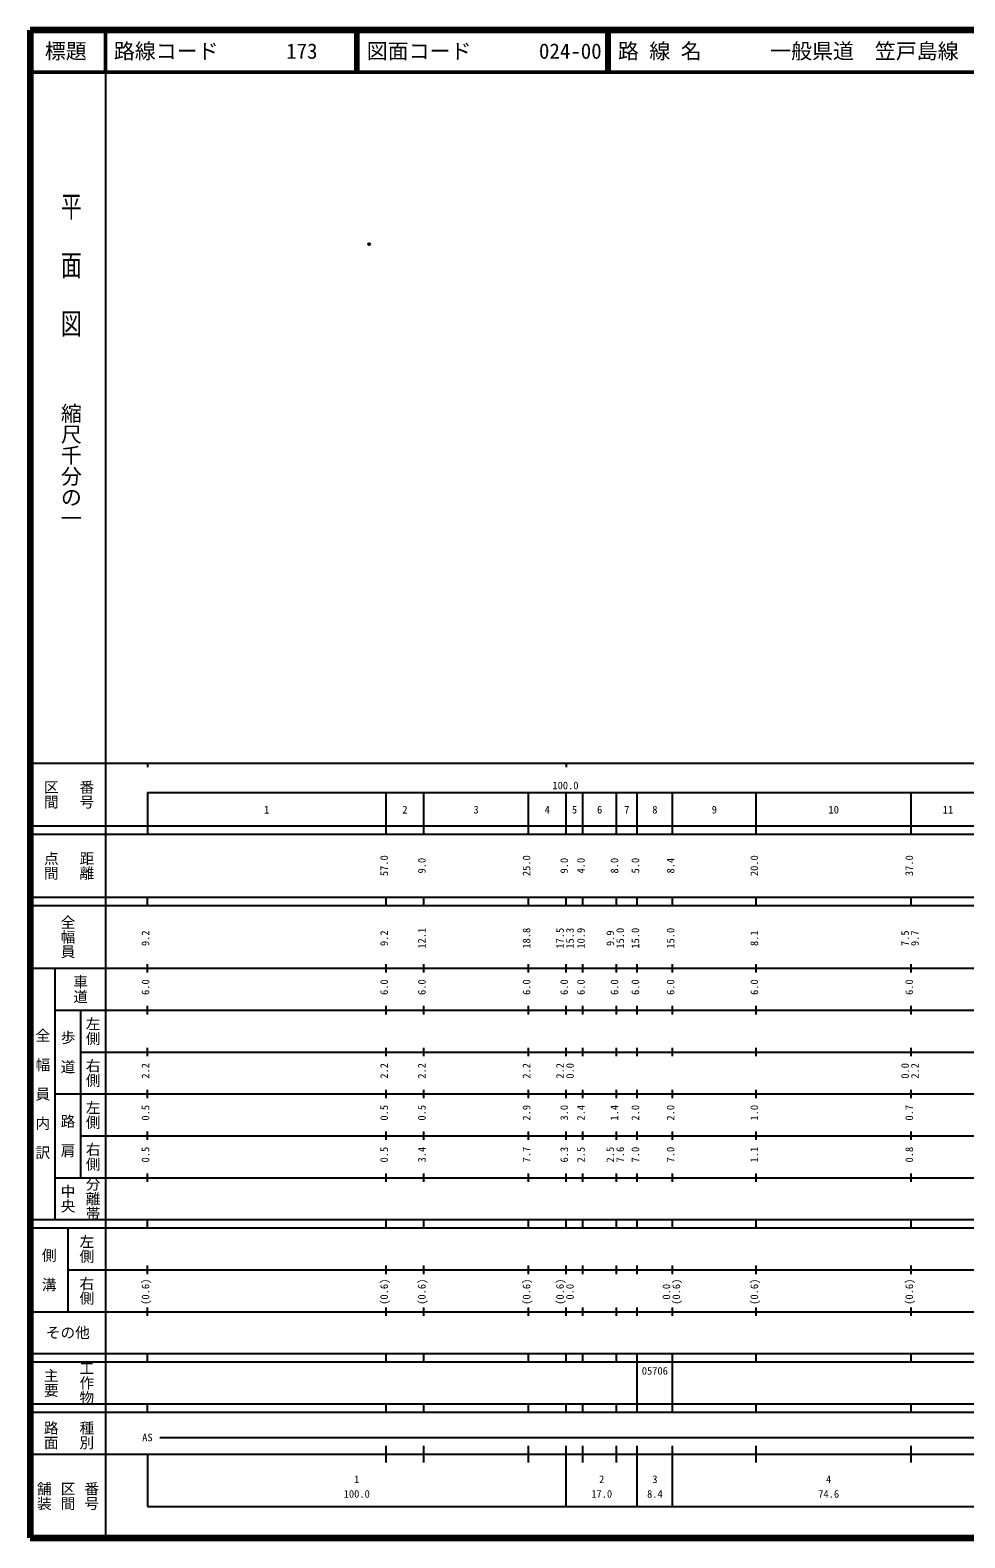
# Model space of a CAD drawing. Units: millimetres on the paper. Extents: x 40 to 680, y 20 to 380.
# Drawn here: x 40 to 263.2, y 20 to 380 of the extents above; entities that cross this region are included whole.
import ezdxf
from ezdxf.enums import TextEntityAlignment as Align

# ---------------------------------------------------------------- set-up
doc = ezdxf.new("R2010")
doc.units = ezdxf.units.MM
doc.header["$PDMODE"] = 32
doc.header["$PDSIZE"] = 0.5
doc.layers.add('M-OTRS', color=6, linetype='Continuous')
doc.layers.add('M-TTL-TXT', color=7, linetype='Continuous')
for name, color, linetype, lineweight in [('M-TTL', 2, 'Continuous', 140), ('M-TTL-BAND', 7, 'Continuous', 25), ('M-TTL-LINE', 7, 'Continuous', 50)]:
    doc.layers.add(name, color=color, linetype=linetype, lineweight=lineweight)
doc.styles.add('@ＭＳ ゴシック', font='')
doc.styles.add('ＭＳ ゴシック', font='')
doc.styles.get('@ＭＳ ゴシック').set_extended_font_data('@MS Gothic')
doc.styles.get('ＭＳ ゴシック').set_extended_font_data('MS Gothic')

msp = doc.modelspace()

# ---------------------------------------------------------------- linework, layer by layer
at = {"layer": 'M-OTRS'}
msp.add_point((120.976, 328.895), dxfattribs=at)
at = {"layer": 'M-TTL'}
for p, q in [((40, 380), (40, 20)), ((680, 380), (40, 380)), ((40, 20), (680, 20))]:
    msp.add_line(p, q, dxfattribs=at)
at = {"layer": 'M-TTL-BAND'}
for p, q in [((58, 370), (58, 20)), ((40, 205), (579, 205)), ((68, 205), (68, 204)), ((168, 205), (168, 204)), ((68, 198), (579, 198)), ((68, 198), (68, 188)), ((125, 188), (125, 198)), ((134, 188), (134, 198)), ((159, 188), (159, 198)), ((168, 188), (168, 198)), ((172, 188), (172, 198)), ((180, 188), (180, 198)), ((185, 188), (185, 198)), ((193.4, 188), (193.4, 198)), ((213.4, 188), (213.4, 198)), ((250.4, 188), (250.4, 198)), ((40, 190), (579, 190)), ((40, 188), (579, 188)), ((40, 173), (579, 173)), ((68, 171), (68, 173)), ((125, 171), (125, 173)), ((134, 171), (134, 173)), ((159, 171), (159, 173)), ((168, 171), (168, 173)), ((172, 171), (172, 173)), ((180, 171), (180, 173)), ((185, 171), (185, 173)), ((193.4, 171), (193.4, 173)), ((213.4, 171), (213.4, 173)), ((250.4, 171), (250.4, 173)), ((40, 171), (579, 171)), ((40, 156), (579, 156)), ((46, 96), (46, 156)), ((68, 155), (68, 157)), ((125, 155), (125, 157)), ((134, 155), (134, 157)), ((159, 155), (159, 157)), ((168, 155), (168, 157)), ((172, 155), (172, 157)), ((180, 155), (180, 157)), ((185, 155), (185, 157)), ((193.4, 155), (193.4, 157)), ((213.4, 155), (213.4, 157)), ((250.4, 155), (250.4, 157)), ((46, 146), (579, 146)), ((52, 146), (52, 106)), ((68, 145), (68, 147)), ((125, 145), (125, 147)), ((134, 145), (134, 147)), ((159, 145), (159, 147)), ((168, 145), (168, 147)), ((172, 145), (172, 147)), ((180, 145), (180, 147)), ((185, 145), (185, 147)), ((193.4, 145), (193.4, 147)), ((213.4, 145), (213.4, 147)), ((250.4, 145), (250.4, 147)), ((68, 135), (68, 137)), ((125, 135), (125, 137)), ((134, 135), (134, 137)), ((159, 135), (159, 137)), ((168, 135), (168, 137)), ((172, 135), (172, 137)), ((180, 135), (180, 137)), ((185, 135), (185, 137)), ((193.4, 135), (193.4, 137)), ((213.4, 135), (213.4, 137)), ((250.4, 135), (250.4, 137)), ((52, 136), (579, 136)), ((46, 126), (579, 126)), ((68, 125), (68, 127)), ((125, 125), (125, 127)), ((134, 125), (134, 127)), ((159, 125), (159, 127)), ((168, 125), (168, 127)), ((172, 125), (172, 127)), ((180, 125), (180, 127)), ((185, 125), (185, 127)), ((193.4, 125), (193.4, 127)), ((213.4, 125), (213.4, 127)), ((250.4, 125), (250.4, 127)), ((52, 116), (579, 116)), ((68, 115), (68, 117)), ((125, 115), (125, 117)), ((134, 115), (134, 117)), ((159, 115), (159, 117)), ((168, 115), (168, 117)), ((172, 115), (172, 117)), ((180, 115), (180, 117)), ((185, 115), (185, 117)), ((193.4, 115), (193.4, 117)), ((213.4, 115), (213.4, 117)), ((250.4, 115), (250.4, 117)), ((46, 106), (579, 106)), ((68, 105), (68, 107)), ((125, 105), (125, 107)), ((134, 105), (134, 107)), ((159, 105), (159, 107)), ((168, 105), (168, 107)), ((172, 105), (172, 107)), ((180, 105), (180, 107)), ((185, 105), (185, 107)), ((193.4, 105), (193.4, 107)), ((213.4, 105), (213.4, 107)), ((250.4, 105), (250.4, 107)), ((40, 96), (579, 96)), ((40, 94), (579, 94)), ((49, 94), (49, 74)), ((68, 94), (68, 96)), ((125, 94), (125, 96)), ((134, 94), (134, 96)), ((159, 94), (159, 96)), ((168, 94), (168, 96)), ((172, 94), (172, 96)), ((180, 94), (180, 96)), ((185, 94), (185, 96)), ((193.4, 94), (193.4, 96)), ((213.4, 94), (213.4, 96)), ((250.4, 94), (250.4, 96)), ((49, 84), (579, 84)), ((68, 83), (68, 85)), ((125, 83), (125, 85)), ((134, 83), (134, 85)), ((159, 83), (159, 85)), ((168, 83), (168, 85)), ((172, 83), (172, 85)), ((180, 83), (180, 85)), ((185, 83), (185, 85)), ((193.4, 83), (193.4, 85)), ((213.4, 83), (213.4, 85)), ((250.4, 83), (250.4, 85)), ((40, 74), (579, 74)), ((68, 73), (68, 75)), ((125, 73), (125, 75)), ((134, 73), (134, 75)), ((159, 73), (159, 75)), ((168, 73), (168, 75)), ((172, 73), (172, 75)), ((180, 73), (180, 75)), ((185, 73), (185, 75)), ((193.4, 73), (193.4, 75)), ((213.4, 73), (213.4, 75)), ((250.4, 73), (250.4, 75)), ((40, 64), (579, 64)), ((40, 62), (579, 62)), ((68, 62), (68, 64)), ((125, 62), (125, 64)), ((134, 62), (134, 64)), ((159, 62), (159, 64)), ((168, 62), (168, 64)), ((172, 62), (172, 64)), ((180, 62), (180, 64)), ((185, 62), (185, 64)), ((185, 52), (185, 62)), ((193.4, 62), (193.4, 64)), ((193.4, 52), (193.4, 62)), ((213.4, 62), (213.4, 64)), ((250.4, 62), (250.4, 64)), ((40, 52), (579, 52)), ((68, 50), (68, 52)), ((125, 50), (125, 52)), ((134, 50), (134, 52)), ((159, 50), (159, 52)), ((168, 50), (168, 52)), ((172, 50), (172, 52)), ((180, 50), (180, 52)), ((185, 50), (185, 52)), ((193.4, 50), (193.4, 52)), ((213.4, 50), (213.4, 52)), ((250.4, 50), (250.4, 52)), ((40, 50), (579, 50)), ((71, 44), (426, 44)), ((40, 40), (579, 40)), ((68, 40), (68, 27.5)), ((125, 38), (125, 42)), ((134, 38), (134, 42)), ((159, 38), (159, 42)), ((168, 27.5), (168, 42)), ((172, 38), (172, 42)), ((180, 38), (180, 42)), ((185, 27.5), (185, 42)), ((193.4, 27.5), (193.4, 42)), ((213.4, 38), (213.4, 42)), ((250.4, 38), (250.4, 42)), ((68, 27.5), (579, 27.5))]:
    msp.add_line(p, q, dxfattribs=at)
at = {"layer": 'M-TTL-LINE'}
for p, q in [((58, 380), (58, 370)), ((117.75, 380), (117.75, 370)), ((118.25, 380), (118.25, 370)), ((177.75, 380), (177.75, 370)), ((178.25, 380), (178.25, 370)), ((40, 370), (680, 370))]:
    msp.add_line(p, q, dxfattribs=at)

# ---------------------------------------------------------------- texts
at = {"layer": 'M-TTL-BAND', "style": '@ＭＳ ゴシック', "width": 1.4}
msp.add_text('平  面  図', height=3.666, rotation=270, dxfattribs=at).set_placement((49.777, 306.475), align=Align.MIDDLE_RIGHT)
at = {"layer": 'M-TTL-BAND', "style": '@ＭＳ ゴシック'}
msp.add_text('縮尺千分の一', height=3.666, rotation=270, dxfattribs=at).set_placement((49.777, 261.03), align=Align.MIDDLE_RIGHT)
for s, p in [('区間', (45, 197.5)), ('番号', (53.5, 197.5)), ('点間', (45, 180.5)), ('距離', (53.5, 180.5)), ('全幅員', (49, 163.5)), ('車道', (52, 151)), ('左側', (55, 141)), ('全\u3000幅\u3000員\u3000内\u3000訳', (43, 126)), ('歩\u3000道', (49, 136)), ('右側', (55, 131)), ('左側', (55, 121)), ('路\u3000肩', (49, 116)), ('右側', (55, 111)), ('分離帯', (55, 101)), ('中央', (49, 101)), ('左側', (53.5, 89)), ('側\u3000溝', (44.5, 84)), ('右側', (53.5, 79)), ('工作物', (53.5, 57)), ('主要', (45, 57)), ('路面', (45, 44.5)), ('種別', (53.5, 44.5)), ('舗装', (43.333, 30)), ('区間', (49, 30)), ('番号', (54.667, 30))]:
    msp.add_text(s, height=2.566, rotation=270, dxfattribs=at).set_placement(p, align=Align.MIDDLE_CENTER)
at = {"layer": 'M-TTL-BAND', "style": 'ＭＳ ゴシック'}
for s, p in [('100.0', (167.844, 198.195)), ('1', (96.5, 192.405)), ('2', (129.5, 192.405)), ('3', (146.5, 192.405)), ('4', (163.5, 192.405)), ('5', (170, 192.405)), ('6', (176, 192.405)), ('7', (182.5, 192.405)), ('8', (189.2, 192.405)), ('9', (203.4, 192.405)), ('10', (231.9, 192.405)), ('11', (259.2, 192.405)), ('AS', (68, 42.5)), ('1', (118, 32.523)), ('2', (176.5, 32.523)), ('3', (189.2, 32.523)), ('4', (230.7, 32.523)), ('100.0', (118, 29.033)), ('17.0', (176.5, 29.033)), ('8.4', (189.2, 29.033)), ('74.6', (230.7, 29.033))]:
    msp.add_text(s, height=1.833, dxfattribs=at).set_placement(p, align=Align.BOTTOM_CENTER)
for s, p in [('57.0', (126, 180.5)), ('9.0', (135, 180.5)), ('25.0', (160, 180.5)), ('9.0', (169, 180.5)), ('4.0', (173, 180.5)), ('8.0', (181, 180.5)), ('5.0', (186, 180.5)), ('8.4', (194.4, 180.5)), ('20.0', (214.4, 180.5)), ('37.0', (251.4, 180.5)), ('9.2', (69, 163.174)), ('9.2', (126, 163.174)), ('12.1', (135, 163.174)), ('18.8', (160, 163.174)), ('17.5', (168, 163.174)), ('15.3', (170.37, 163.174)), ('10.9', (173, 163.174)), ('9.9', (180, 163.174)), ('15.0', (182.37, 163.174)), ('15.0', (186, 163.174)), ('15.0', (194.4, 163.174)), ('8.1', (214.4, 163.174)), ('7.5', (250.4, 163.174)), ('9.7', (252.77, 163.174)), ('6.0', (69, 151.5)), ('6.0', (126, 151.5)), ('6.0', (135, 151.5)), ('6.0', (160, 151.5)), ('6.0', (169, 151.5)), ('6.0', (173, 151.5)), ('6.0', (181, 151.5)), ('6.0', (186, 151.5)), ('6.0', (194.4, 151.5)), ('6.0', (214.4, 151.5)), ('6.0', (251.4, 151.5)), ('2.2', (69, 131.5)), ('2.2', (126, 131.5)), ('2.2', (135, 131.5)), ('2.2', (160, 131.5)), ('2.2', (168, 131.5)), ('0.0', (170.37, 131.5)), ('0.0', (250.4, 131.5)), ('2.2', (252.77, 131.5)), ('0.5', (69, 121.5)), ('0.5', (126, 121.5)), ('0.5', (135, 121.5)), ('2.9', (160, 121.5)), ('3.0', (169, 121.5)), ('2.4', (173, 121.5)), ('1.4', (181, 121.5)), ('2.0', (186, 121.5)), ('2.0', (194.4, 121.5)), ('1.0', (214.4, 121.5)), ('0.7', (251.4, 121.5)), ('0.5', (69, 111.5)), ('0.5', (126, 111.5)), ('3.4', (135, 111.5)), ('7.7', (160, 111.5)), ('6.3', (169, 111.5)), ('2.5', (173, 111.5)), ('2.5', (180, 111.5)), ('7.6', (182.37, 111.5)), ('7.0', (186, 111.5)), ('7.0', (194.4, 111.5)), ('1.1', (214.4, 111.5)), ('0.8', (251.4, 111.5)), ('(0.6)', (69, 78.764)), ('(0.6)', (126, 78.764)), ('(0.6)', (135, 78.764)), ('(0.6)', (160, 78.764)), ('(0.6)', (168, 78.764)), ('0.0', (170.37, 78.764)), ('0.0', (193.4, 78.764)), ('(0.6)', (195.77, 78.764)), ('(0.6)', (214.4, 78.764)), ('(0.6)', (251.4, 78.764))]:
    msp.add_text(s, height=1.833, rotation=90, dxfattribs=at).set_placement(p, align=Align.BOTTOM_CENTER)
msp.add_text('その他', height=2.566, dxfattribs=at).set_placement((49, 69), align=Align.MIDDLE_CENTER)
msp.add_text('05706', height=1.833, dxfattribs=at).set_placement((186.075, 58.405), align=Align.BOTTOM_LEFT)
at = {"layer": 'M-TTL-TXT', "style": 'ＭＳ ゴシック'}
msp.add_text('標題', height=3.666, dxfattribs=at).set_placement((48.5, 375), align=Align.MIDDLE_CENTER)
for s, p in [('路線コード', (60, 375)), ('173', (101.142, 375)), ('図面コード', (120.38, 375)), ('024-00', (161.521, 375)), ('路 線 名', (180.38, 375)), ('一般県道\u3000笠戸島線', (216.734, 375))]:
    msp.add_text(s, height=3.666, dxfattribs=at).set_placement(p, align=Align.MIDDLE_LEFT)

doc.saveas('drawing.dxf')
